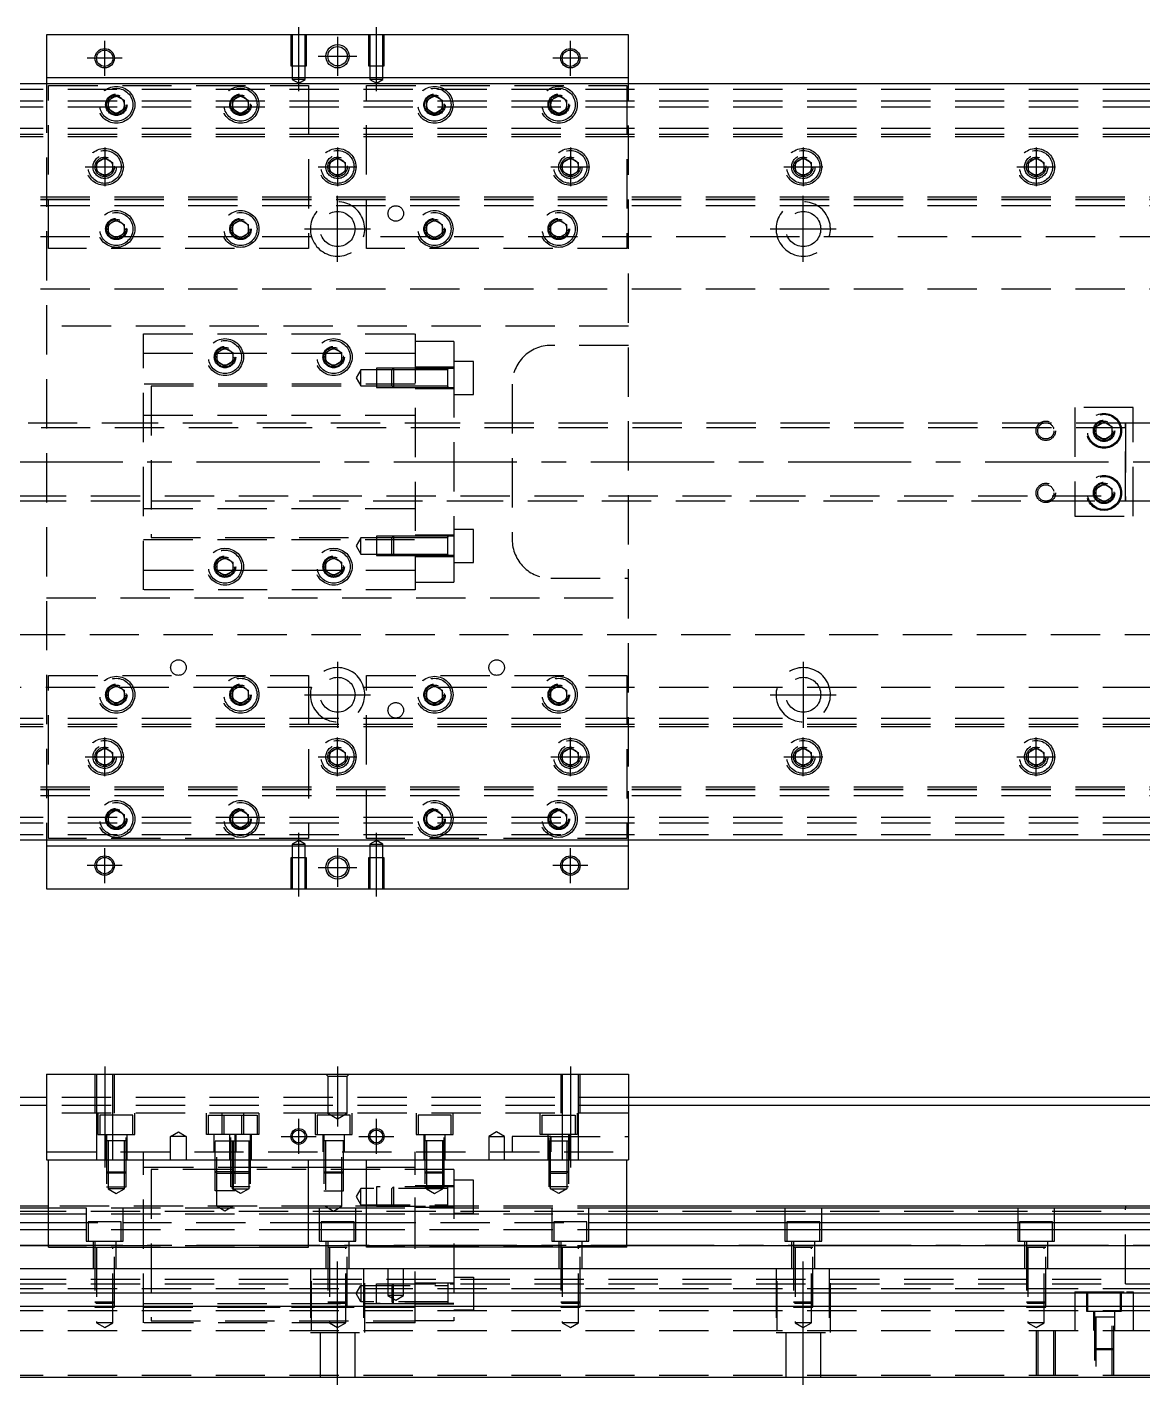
# Model space of a CAD drawing. Extents: x -13 to 750, y -269 to 112.
# Drawn here: x 197 to 484.5, y -237.8 to 112 of the extents above; entities that cross this region are included whole.
import ezdxf

# ---------------------------------------------------------------- set-up
doc = ezdxf.new("R2010")
doc.units = 0
doc.linetypes.add('CENTER', pattern=[50.8, 31.75, -6.35, 6.35, -6.35])
doc.linetypes.add('DASHED', pattern=[19.05, 12.7, -6.35])
doc.layers.get('0').update_dxf_attribs({"linetype": 'CONTINUOUS'})
doc.layers.add('CENTER', color=1, linetype='CENTER')

msp = doc.modelspace()

# ---------------------------------------------------------------- linework, layer by layer
at = {"color": 7, "linetype": 'CONTINUOUS'}
for p, q in [((352, 110), (202, 110)), ((202, 110), (202, 99)), ((352, 99), (352, 110)), ((202, 99), (352, 99)), ((202, 99), (202, 97.5)), ((352, 97.5), (352, 99)), ((3, 97.5), (551, 97.5)), ((551, -97.5), (3, -97.5)), ((202, -97.5), (202, -99)), ((352, -99), (352, -97.5)), ((352, -99), (202, -99)), ((202, -99), (202, -110)), ((352, -110), (352, -99)), ((202, -110), (352, -110)), ((202, -157.79), (202, -179.79)), ((202, -157.79), (352, -157.79)), ((352, -157.79), (352, -179.79)), ((202, -163.79), (3, -163.79)), ((551, -163.79), (352, -163.79)), ((202, -165.79), (11, -165.79)), ((543, -165.79), (352, -165.79)), ((202, -179.79), (352, -179.79)), ((202.5, -202.29), (202.5, -179.79)), ((269.5, -202.29), (269.5, -179.79)), ((284.5, -202.29), (284.5, -179.79)), ((351.5, -202.29), (351.5, -179.79)), ((202.5, -192.29), (17, -192.29)), ((202.5, -191.79), (45, -191.79)), ((284.5, -192.29), (269.5, -192.29)), ((480, -191.79), (351.5, -191.79)), ((537, -192.29), (351.5, -192.29)), ((480, -191.79), (479.995, -191.79)), ((480, -191.789994), (480, -192.29)), ((489, -191.79), (480, -191.79)), ((480.005, -191.79), (480, -191.79)), ((202.5, -193.829608), (17, -193.829608)), ((284.5, -193.829608), (269.5, -193.829608)), ((537, -193.829608), (351.5, -193.829608)), ((17, -195.950392), (202.5, -195.950392)), ((202.5, -197.860532), (17, -197.860532)), ((269.5, -195.950392), (284.5, -195.950392)), ((284.5, -197.860532), (269.5, -197.860532)), ((351.5, -195.950392), (537, -195.950392)), ((537, -197.860532), (351.5, -197.860532)), ((202.5, -201.971934), (17, -201.971934)), ((202.5, -202.29), (269.5, -202.29)), ((284.5, -201.971934), (269.5, -201.971934)), ((351.5, -202.29), (284.5, -202.29)), ((537, -201.971934), (351.5, -201.971934)), ((17, -207.79), (537, -207.79)), ((17, -214.09), (537, -214.09)), ((17, -217.49), (537, -217.49)), ((17, -235.79), (537, -235.79))]:
    msp.add_line(p, q, dxfattribs=at)
at = {"color": 3, "linetype": 'DASHED'}
for p, q in [((265.000006, 110), (265.000006, 102)), ((265.35, 110), (265.35, 102)), ((268.65, 102), (268.65, 110)), ((268.999994, 102), (268.999994, 110)), ((285.000006, 110), (285.000006, 102)), ((285.35, 110), (285.35, 102)), ((288.65, 102), (288.65, 110)), ((288.999994, 102), (288.999994, 110)), ((265.000006, 102), (268.999994, 102)), ((265.35, 102), (265.35, 98.5)), ((268.65, 98.5), (268.65, 102)), ((285.000006, 102), (288.999994, 102)), ((285.35, 102), (285.35, 98.5)), ((288.65, 98.5), (288.65, 102)), ((268.65, 98.5), (265.35, 98.5)), ((265.35, 98.5), (267, 97.547372)), ((267, 97.547372), (268.65, 98.5)), ((288.65, 98.5), (285.35, 98.5)), ((285.35, 98.5), (287, 97.547372)), ((287, 97.547372), (288.65, 98.5)), ((17, 96), (537, 96)), ((202, 97.5), (202, -97.5)), ((202.5, 97), (269.5, 97)), ((202.5, 55), (202.5, 97)), ((269.5, 97), (269.5, 55)), ((284.5, 55), (284.5, 97)), ((284.5, 97), (351.5, 97)), ((351.5, 97), (351.5, 55)), ((352, -97.5), (352, 97.5)), ((17, 93), (537, 93)), ((17, 91.5), (537, 91.5)), ((217.5, 92), (217.512884, 92.253488)), ((218, 93.1547), (220, 94.309402)), ((218, 90.8453), (218, 93.1547)), ((220, 94.309402), (222, 93.1547)), ((222, 93.1547), (222, 90.8453)), ((250, 93.1547), (252, 94.309402)), ((250, 90.8453), (250, 93.1547)), ((252, 94.309402), (254, 93.1547)), ((254, 93.1547), (254, 90.8453)), ((254.483582, 92.286038), (254.5, 92)), ((300, 93.1547), (302, 94.309402)), ((300, 90.8453), (300, 93.1547)), ((302, 94.309402), (304, 93.1547)), ((304, 93.1547), (304, 90.8453)), ((304.483582, 92.286038), (304.5, 92)), ((332, 93.1547), (334, 94.309402)), ((332, 90.8453), (332, 93.1547)), ((334, 94.309402), (336, 93.1547)), ((336, 93.1547), (336, 90.8453)), ((336.483582, 92.286038), (336.5, 92)), ((220, 89.690598), (218, 90.8453)), ((222, 90.8453), (220, 89.690598)), ((252, 89.690598), (250, 90.8453)), ((254, 90.8453), (252, 89.690598)), ((302, 89.690598), (300, 90.8453)), ((304, 90.8453), (302, 89.690598)), ((334, 89.690598), (332, 90.8453)), ((336, 90.8453), (334, 89.690598)), ((17, 86), (537, 86)), ((17, 84.460392), (537, 84.460392)), ((17, 84.403994), (537, 84.403994)), ((17, 83.8), (537, 83.8)), ((215, 77.1547), (217, 78.309402)), ((215, 74.8453), (215, 77.1547)), ((217, 78.309402), (219, 77.1547)), ((219, 77.1547), (219, 74.8453)), ((275, 77.1547), (277, 78.309402)), ((275, 74.8453), (275, 77.1547)), ((277, 78.309402), (279, 77.1547)), ((279, 77.1547), (279, 74.8453)), ((335, 77.1547), (337, 78.309402)), ((335, 74.8453), (335, 77.1547)), ((337, 78.309402), (339, 77.1547)), ((339, 77.1547), (339, 74.8453)), ((395, 77.1547), (397, 78.309402)), ((395, 74.8453), (395, 77.1547)), ((397, 78.309402), (399, 77.1547)), ((399, 77.1547), (399, 74.8453)), ((455, 77.1547), (457, 78.309402)), ((455, 74.8453), (455, 77.1547)), ((457, 78.309402), (459, 77.1547)), ((459, 77.1547), (459, 74.8453)), ((217, 73.690598), (215, 74.8453)), ((219, 74.8453), (217, 73.690598)), ((219.483582, 76.286038), (219.5, 76)), ((277, 73.690598), (275, 74.8453)), ((279, 74.8453), (277, 73.690598)), ((279.483582, 76.286038), (279.5, 76)), ((334.5, 76), (334.534018, 76.411016)), ((337, 73.690598), (335, 74.8453)), ((339, 74.8453), (337, 73.690598)), ((394.5, 76), (394.534018, 76.411016)), ((397, 73.690598), (395, 74.8453)), ((399, 74.8453), (397, 73.690598)), ((457, 73.690598), (455, 74.8453)), ((459, 74.8453), (457, 73.690598)), ((459.483582, 76.286038), (459.5, 76)), ((537, 68.2), (17, 68.2)), ((537, 67.596006), (17, 67.596006)), ((537, 67.539608), (17, 67.539608)), ((537, 66), (17, 66)), ((218, 61.1547), (220, 62.309402)), ((218, 58.8453), (218, 61.1547)), ((220, 62.309402), (222, 61.1547)), ((222, 61.1547), (222, 58.8453)), ((222.483582, 60.286038), (222.5, 60)), ((249.5, 60), (249.518502, 60.303588)), ((250, 61.1547), (252, 62.309402)), ((250, 58.8453), (250, 61.1547)), ((252, 62.309402), (254, 61.1547)), ((254, 61.1547), (254, 58.8453)), ((300, 61.1547), (302, 62.309402)), ((300, 58.8453), (300, 61.1547)), ((302, 62.309402), (304, 61.1547)), ((304, 61.1547), (304, 58.8453)), ((304.483582, 60.286038), (304.5, 60)), ((331.5, 60), (331.512884, 60.253488)), ((332, 61.1547), (334, 62.309402)), ((332, 58.8453), (332, 61.1547)), ((334, 62.309402), (336, 61.1547)), ((336, 61.1547), (336, 58.8453)), ((270.291796, 58), (163.708204, 58)), ((220, 57.690598), (218, 58.8453)), ((222, 58.8453), (220, 57.690598)), ((252, 57.690598), (250, 58.8453)), ((254, 58.8453), (252, 57.690598)), ((510.291796, 58), (283.708204, 58)), ((302, 57.690598), (300, 58.8453)), ((304, 58.8453), (302, 57.690598)), ((334, 57.690598), (332, 58.8453)), ((336, 58.8453), (334, 57.690598)), ((269.5, 55), (202.5, 55)), ((351.5, 55), (284.5, 55)), ((537, 44.5), (22.640312, 44.5)), ((352, 35), (202, 35)), ((227, 33), (297, 33)), ((227, -33), (227, 33)), ((297, 33), (297, -33)), ((227, 28), (297, 28)), ((246, 28.1547), (248, 29.309402)), ((246, 25.8453), (246, 28.1547)), ((248, 29.309402), (250, 28.1547)), ((250, 28.1547), (250, 25.8453)), ((274, 28.1547), (276, 29.309402)), ((274, 25.8453), (274, 28.1547)), ((276, 29.309402), (278, 28.1547)), ((278, 28.1547), (278, 25.8453)), ((307, 31), (297, 31)), ((307, 31), (307, 24.098756)), ((352, 30), (332, 30)), ((245.5, 27), (245.518502, 27.303588)), ((248, 24.690598), (246, 25.8453)), ((250, 25.8453), (248, 24.690598)), ((276, 24.690598), (274, 25.8453)), ((278, 25.8453), (276, 24.690598)), ((278.483582, 27.286038), (278.5, 27)), ((312, 25.900636), (307, 25.900636)), ((312, 17.400636), (312, 25.900636)), ((283, 23.750636), (281.787564, 21.650636)), ((281.787564, 21.650636), (283, 19.550636)), ((283, 19.550636), (283, 23.750636)), ((287, 23.750636), (283, 23.750636)), ((287, 24.15063), (287, 19.15064)), ((291.39998, 24.15063), (287, 24.15063)), ((290.99998, 23.750636), (287, 23.750636)), ((291.4, 24.150636), (291, 23.750636)), ((291, 19.550636), (291, 23.750636)), ((297, 23.750636), (291, 23.750636)), ((297, 23.750636), (291, 23.750636)), ((291.4, 24.150636), (291.4, 19.150636)), ((297, 24.150636), (291.4, 24.150636)), ((297, 24.15063), (291.4, 24.15063)), ((307, 24.400636), (297, 24.400636)), ((307, 24.098756), (297, 24.098756)), ((305.405, 24.150636), (297.00002, 24.150636)), ((305.4, 23.750636), (297.00002, 23.750636)), ((307, 24.150636), (305.395, 24.150636)), ((305.4, 19.15063), (305.4, 24.15064)), ((305.4, 19.15063), (305.4, 24.15064)), ((305.4, 23.893236), (305.4, 24.150636)), ((305.4, 24.150636), (305.4, 23.893186)), ((307, 24.098756), (307, -24.098756)), ((297, 20), (227, 20)), ((229, 19.5), (229, -19.5)), ((297, 19.5), (229, 19.5)), ((283, 19.550636), (287, 19.550636)), ((287, 19.550636), (290.99998, 19.550636)), ((287, 19.15064), (291.39998, 19.15064)), ((291, 19.550636), (297, 19.550636)), ((291, 19.550636), (291.4, 19.150636)), ((291, 19.550636), (297, 19.550636)), ((291.4, 19.15064), (297, 19.15064)), ((291.4, 19.150636), (297, 19.150636)), ((297, 18.900636), (307, 18.900636)), ((297.00002, 19.550636), (305.4, 19.550636)), ((297.00002, 19.150636), (305.405, 19.150636)), ((305.395, 19.150636), (307, 19.150636)), ((305.4, 19.408102), (305.4, 19.150636)), ((305.4, 19.150636), (305.4, 19.408084)), ((322, 20), (322, -20)), ((307, 17.400636), (312, 17.400636)), ((482, 14), (467, 14)), ((467, 14), (467, -14)), ((482, -14), (482, 14)), ((227, 12), (297, 12)), ((228.99998, 10), (42, 10)), ((480, 8.75), (42, 8.75)), ((307, 10), (229, 10)), ((307, 10), (229, 10)), ((307, 9.999994), (229, 9.999994)), ((480.005, 10), (307.00002, 10)), ((472, 8), (472.018502, 8.303588)), ((472.5, 9.1547), (474.5, 10.309402)), ((472.5, 6.8453), (472.5, 9.1547)), ((474.5, 10.309402), (476.5, 9.1547)), ((476.5, 9.1547), (476.5, 6.8453)), ((489, 10), (479.995, 10)), ((480, 10.000006), (480, -10.000006)), ((480, 10.000006), (480, -10.000006)), ((480, -10), (480, 10)), ((480, 10), (480, 8.95261)), ((474.5, 5.690598), (472.5, 6.8453)), ((476.5, 6.8453), (474.5, 5.690598)), ((472.5, -6.8453), (474.5, -5.690598)), ((472.5, -9.1547), (472.5, -6.8453)), ((474.5, -5.690598), (476.5, -6.8453)), ((476.5, -6.8453), (476.5, -9.1547)), ((42, -8.75), (480, -8.75)), ((42, -10), (228.99998, -10)), ((229, -9.999994), (307, -9.999994)), ((229, -10), (307, -10)), ((229, -10), (307, -10)), ((307.00002, -10), (480.005, -10)), ((474.5, -10.309402), (472.5, -9.1547)), ((476.5, -9.1547), (474.5, -10.309402)), ((476.983582, -7.713962), (477, -8)), ((479.995, -10), (489, -10)), ((480, -8.95261), (480, -9.999498)), ((480, -9.999498), (480, -10)), ((227, -12), (297, -12)), ((312, -17.400636), (307, -17.400636)), ((312, -25.900636), (312, -17.400636)), ((467, -14), (482, -14)), ((227, -20), (297, -20)), ((229, -19.5), (297, -19.5)), ((283, -19.550636), (281.787564, -21.650636)), ((283, -23.750636), (283, -19.550636)), ((287, -19.550636), (283, -19.550636)), ((287, -19.15064), (287, -24.15063)), ((291.39998, -19.15064), (287, -19.15064)), ((290.99998, -19.550636), (287, -19.550636)), ((291.4, -19.150636), (291, -19.550636)), ((291, -23.750636), (291, -19.550636)), ((297, -19.550636), (291, -19.550636)), ((297, -19.550636), (291, -19.550636)), ((291.4, -19.150636), (291.4, -24.150636)), ((297, -19.150636), (291.4, -19.150636)), ((297, -19.15064), (291.4, -19.15064)), ((307, -18.900636), (297, -18.900636)), ((305.405, -19.150636), (297.00002, -19.150636)), ((305.4, -19.550636), (297.00002, -19.550636)), ((307, -19.150636), (305.395, -19.150636)), ((305.4, -24.15064), (305.4, -19.15063)), ((305.4, -24.15064), (305.4, -19.15063)), ((305.4, -19.550636), (305.4, -19.15063)), ((305.4, -19.408034), (305.4, -19.150636)), ((305.4, -19.150636), (305.4, -19.408084)), ((281.787564, -21.650636), (283, -23.750636)), ((283, -23.750636), (287, -23.750636)), ((287, -23.750636), (290.99998, -23.750636)), ((287, -24.15063), (291.39998, -24.15063)), ((291, -23.750636), (297, -23.750636)), ((291, -23.750636), (291.4, -24.150636)), ((291, -23.750636), (297, -23.750636)), ((291.4, -24.15063), (297, -24.15063)), ((291.4, -24.150636), (297, -24.150636)), ((307, -24.098756), (297, -24.098756)), ((297, -24.400636), (307, -24.400636)), ((297.00002, -23.750636), (305.4, -23.750636)), ((297.00002, -24.150636), (305.405, -24.150636)), ((305.395, -24.150636), (307, -24.150636)), ((305.4, -24.15064), (305.4, -23.750636)), ((305.4, -23.893168), (305.4, -24.150636)), ((305.4, -24.150636), (305.4, -23.893186)), ((307, -24.098756), (307, -31)), ((245.5, -27), (245.518502, -26.696412)), ((246, -25.8453), (248, -24.690598)), ((246, -28.1547), (246, -25.8453)), ((248, -24.690598), (250, -25.8453)), ((250, -25.8453), (250, -28.1547)), ((274, -25.8453), (276, -24.690598)), ((274, -28.1547), (274, -25.8453)), ((276, -24.690598), (278, -25.8453)), ((278, -25.8453), (278, -28.1547)), ((278.483582, -26.713962), (278.5, -27)), ((307, -25.900636), (312, -25.900636)), ((297, -28), (227, -28)), ((248, -29.309402), (246, -28.1547)), ((250, -28.1547), (248, -29.309402)), ((276, -29.309402), (274, -28.1547)), ((278, -28.1547), (276, -29.309402)), ((297, -31), (307, -31)), ((332, -30), (352, -30)), ((297, -33), (227, -33)), ((202, -35), (352, -35)), ((22.640312, -44.5), (537, -44.5)), ((202.5, -97), (202.5, -55)), ((202.5, -55), (269.5, -55)), ((269.5, -55), (269.5, -97)), ((284.5, -55), (351.5, -55)), ((284.5, -97), (284.5, -55)), ((351.5, -55), (351.5, -97)), ((163.708204, -58), (270.291796, -58)), ((218, -58.8453), (220, -57.690598)), ((218, -61.1547), (218, -58.8453)), ((220, -57.690598), (222, -58.8453)), ((222, -58.8453), (222, -61.1547)), ((250, -58.8453), (252, -57.690598)), ((250, -61.1547), (250, -58.8453)), ((252, -57.690598), (254, -58.8453)), ((254, -58.8453), (254, -61.1547)), ((283.708204, -58), (510.291796, -58)), ((300, -58.8453), (302, -57.690598)), ((300, -61.1547), (300, -58.8453)), ((302, -57.690598), (304, -58.8453)), ((304, -58.8453), (304, -61.1547)), ((332, -58.8453), (334, -57.690598)), ((332, -61.1547), (332, -58.8453)), ((334, -57.690598), (336, -58.8453)), ((336, -58.8453), (336, -61.1547)), ((220, -62.309402), (218, -61.1547)), ((222, -61.1547), (220, -62.309402)), ((222.483582, -59.713962), (222.5, -60)), ((249.5, -60), (249.512884, -59.746512)), ((252, -62.309402), (250, -61.1547)), ((254, -61.1547), (252, -62.309402)), ((302, -62.309402), (300, -61.1547)), ((304, -61.1547), (302, -62.309402)), ((304.483582, -59.713962), (304.5, -60)), ((331.5, -60), (331.512884, -59.746512)), ((334, -62.309402), (332, -61.1547)), ((336, -61.1547), (334, -62.309402)), ((17, -66), (537, -66)), ((17, -67.539608), (537, -67.539608)), ((17, -67.596006), (537, -67.596006)), ((17, -68.2), (537, -68.2)), ((214.5, -76), (214.534018, -75.588984)), ((215, -74.8453), (217, -73.690598)), ((215, -77.1547), (215, -74.8453)), ((217, -73.690598), (219, -74.8453)), ((219, -74.8453), (219, -77.1547)), ((275, -74.8453), (277, -73.690598)), ((275, -77.1547), (275, -74.8453)), ((277, -73.690598), (279, -74.8453)), ((279, -74.8453), (279, -77.1547)), ((279.483582, -75.713962), (279.5, -76)), ((335, -74.8453), (337, -73.690598)), ((335, -77.1547), (335, -74.8453)), ((337, -73.690598), (339, -74.8453)), ((339, -74.8453), (339, -77.1547)), ((339.483582, -75.713962), (339.5, -76)), ((395, -74.8453), (397, -73.690598)), ((395, -77.1547), (395, -74.8453)), ((397, -73.690598), (399, -74.8453)), ((399, -74.8453), (399, -77.1547)), ((399.483582, -75.713962), (399.5, -76)), ((454.5, -76), (454.534018, -75.588984)), ((455, -74.8453), (457, -73.690598)), ((455, -77.1547), (455, -74.8453)), ((457, -73.690598), (459, -74.8453)), ((459, -74.8453), (459, -77.1547)), ((217, -78.309402), (215, -77.1547)), ((219, -77.1547), (217, -78.309402)), ((277, -78.309402), (275, -77.1547)), ((279, -77.1547), (277, -78.309402)), ((337, -78.309402), (335, -77.1547)), ((339, -77.1547), (337, -78.309402)), ((397, -78.309402), (395, -77.1547)), ((399, -77.1547), (397, -78.309402)), ((457, -78.309402), (455, -77.1547)), ((459, -77.1547), (457, -78.309402)), ((537, -83.8), (17, -83.8)), ((537, -84.403994), (17, -84.403994)), ((537, -84.460392), (17, -84.460392)), ((537, -86), (17, -86)), ((218, -90.8453), (220, -89.690598)), ((218, -93.1547), (218, -90.8453)), ((220, -89.690598), (222, -90.8453)), ((222, -90.8453), (222, -93.1547)), ((250, -90.8453), (252, -89.690598)), ((250, -93.1547), (250, -90.8453)), ((252, -89.690598), (254, -90.8453)), ((254, -90.8453), (254, -93.1547)), ((300, -90.8453), (302, -89.690598)), ((300, -93.1547), (300, -90.8453)), ((302, -89.690598), (304, -90.8453)), ((304, -90.8453), (304, -93.1547)), ((332, -90.8453), (334, -89.690598)), ((332, -93.1547), (332, -90.8453)), ((334, -89.690598), (336, -90.8453)), ((336, -90.8453), (336, -93.1547)), ((17, -91.5), (537, -91.5)), ((17, -93), (537, -93)), ((220, -94.309402), (218, -93.1547)), ((222, -93.1547), (220, -94.309402)), ((222.483582, -91.713962), (222.5, -92)), ((249.5, -92), (249.518502, -91.696412)), ((252, -94.309402), (250, -93.1547)), ((254, -93.1547), (252, -94.309402)), ((299.5, -92), (299.518502, -91.696412)), ((302, -94.309402), (300, -93.1547)), ((304, -93.1547), (302, -94.309402)), ((331.5, -92), (331.512884, -91.746512)), ((334, -94.309402), (332, -93.1547)), ((336, -93.1547), (334, -94.309402)), ((17, -96), (537, -96)), ((269.5, -97), (202.5, -97)), ((267, -97.547372), (265.35, -98.5)), ((268.65, -98.5), (267, -97.547372)), ((351.5, -97), (284.5, -97)), ((287, -97.547372), (285.35, -98.5)), ((288.65, -98.5), (287, -97.547372)), ((265.35, -98.5), (268.65, -98.5)), ((265.35, -98.5), (265.35, -102)), ((268.65, -102), (268.65, -98.5)), ((285.35, -98.5), (288.65, -98.5)), ((285.35, -98.5), (285.35, -102)), ((288.65, -102), (288.65, -98.5)), ((268.999994, -102), (265.000006, -102)), ((265.000006, -102), (265.000006, -110)), ((265.35, -102), (265.35, -110)), ((268.65, -110), (268.65, -102)), ((268.999994, -110), (268.999994, -102)), ((288.999994, -102), (285.000006, -102)), ((285.000006, -102), (285.000006, -110)), ((285.35, -102), (285.35, -110)), ((288.65, -110), (288.65, -102)), ((288.999994, -110), (288.999994, -102)), ((214.500006, -157.79), (214.500006, -167.79)), ((214.9, -157.79), (214.9, -167.79)), ((219.1, -167.79), (219.1, -157.79)), ((219.499994, -167.79), (219.499994, -157.79)), ((274, -157.79), (274.5, -158.29)), ((274.5, -158.29), (274.5, -167.79)), ((274.5, -158.29), (279.5, -158.29)), ((279.5, -158.29), (280, -157.79)), ((279.5, -167.79), (279.5, -158.29)), ((334.500006, -157.79), (334.500006, -167.79)), ((334.9, -157.79), (334.9, -167.79)), ((339.1, -167.79), (339.1, -157.79)), ((339.499994, -167.79), (339.499994, -157.79)), ((352, -163.79), (202, -163.79)), ((352, -165.79), (202, -165.79)), ((352, -167.79), (202, -167.79)), ((214.9, -167.79), (214.9, -179.79)), ((215.25, -167.79), (215.25, -173.29)), ((219.1, -179.79), (219.1, -167.79)), ((224.75, -173.29), (224.75, -167.79)), ((243.25, -173.29), (243.25, -167.79)), ((247.25, -173.29), (247.25, -167.79)), ((252.75, -167.79), (252.75, -173.29)), ((256.75, -167.79), (256.75, -173.29)), ((271.25, -167.79), (271.25, -173.29)), ((279.5, -167.79), (274.5, -167.79)), ((274.5, -167.79), (277, -169.233376)), ((277, -169.233376), (279.5, -167.79)), ((280.75, -173.29), (280.75, -167.79)), ((297.25, -167.79), (297.25, -173.29)), ((306.75, -173.29), (306.75, -167.79)), ((329.25, -173.29), (329.25, -167.79)), ((334.9, -167.79), (334.9, -179.79)), ((338.75, -167.79), (338.75, -173.29)), ((339.1, -179.79), (339.1, -167.79)), ((224.25, -168.29), (215.75, -168.29)), ((215.75, -168.29), (215.75, -173.29)), ((224.25, -173.29), (224.25, -168.29)), ((243.75, -168.29), (252.25, -168.29)), ((243.75, -173.29), (243.75, -168.29)), ((247.75, -168.29), (256.25, -168.29)), ((247.75, -173.29), (247.75, -168.29)), ((252.25, -168.29), (252.25, -173.29)), ((256.25, -168.29), (256.25, -173.29)), ((280.25, -168.29), (271.75, -168.29)), ((271.75, -168.29), (271.75, -173.29)), ((280.25, -173.29), (280.25, -168.29)), ((306.25, -168.29), (297.75, -168.29)), ((297.75, -168.29), (297.75, -173.29)), ((306.25, -173.29), (306.25, -168.29)), ((329.75, -168.29), (338.25, -168.29)), ((329.75, -173.29), (329.75, -168.29)), ((338.25, -168.29), (338.25, -173.29)), ((215.25, -173.29), (224.75, -173.29)), ((217.25, -173.29), (217.25, -179.79)), ((222.500006, -174.89), (217.499994, -174.89)), ((217.500006, -173.29), (217.500006, -186.79)), ((217.9, -174.89), (217.9, -187.29)), ((222.1, -187.29), (222.1, -174.89)), ((222.499994, -186.79), (222.499994, -173.29)), ((222.75, -179.79), (222.75, -173.29)), ((234, -173.79), (236, -172.6353)), ((236, -173.79), (234, -173.79)), ((234, -179.79), (234, -173.79)), ((236, -172.6353), (238, -173.79)), ((238, -173.79), (236, -173.79)), ((238, -173.79), (238, -179.79)), ((252.75, -173.29), (243.25, -173.29)), ((245.25, -177.79), (245.25, -173.29)), ((245.499994, -174.89), (250.500006, -174.89)), ((245.500006, -187.79), (245.500006, -173.29)), ((245.9, -191.79), (245.9, -174.89)), ((256.75, -173.29), (247.25, -173.29)), ((249.25, -179.79), (249.25, -173.29)), ((249.499994, -174.89), (254.500006, -174.89)), ((249.500006, -186.79), (249.500006, -173.29)), ((249.9, -187.29), (249.9, -174.89)), ((250.1, -174.89), (250.1, -191.79)), ((250.499994, -173.29), (250.499994, -187.79)), ((250.75, -173.29), (250.75, -177.79)), ((254.1, -174.89), (254.1, -187.29)), ((254.499994, -173.29), (254.499994, -186.79)), ((254.75, -173.29), (254.75, -179.79)), ((271.25, -173.29), (280.75, -173.29)), ((273.25, -173.29), (273.25, -177.79)), ((278.500006, -174.89), (273.499994, -174.89)), ((273.500006, -173.29), (273.500006, -187.79)), ((273.9, -174.89), (273.9, -191.79)), ((278.1, -191.79), (278.1, -174.89)), ((278.499994, -187.79), (278.499994, -173.29)), ((278.75, -177.79), (278.75, -173.29)), ((297.25, -173.29), (306.75, -173.29)), ((299.25, -173.29), (299.25, -179.79)), ((304.500006, -174.89), (299.499994, -174.89)), ((299.500006, -173.29), (299.500006, -186.79)), ((299.9, -174.89), (299.9, -187.29)), ((304.1, -187.29), (304.1, -174.89)), ((304.499994, -186.79), (304.499994, -173.29)), ((304.75, -179.79), (304.75, -173.29)), ((318, -172.6353), (316, -173.79)), ((316, -173.79), (318, -173.79)), ((316, -173.79), (316, -179.79)), ((320, -173.79), (318, -172.6353)), ((318, -173.79), (320, -173.79)), ((320, -179.79), (320, -173.79)), ((322, -173.79), (322, -177.79)), ((332, -173.79), (322, -173.79)), ((338.75, -173.29), (329.25, -173.29)), ((331.25, -179.79), (331.25, -173.29)), ((331.499994, -174.89), (336.500006, -174.89)), ((331.500006, -186.79), (331.500006, -173.29)), ((331.9, -187.29), (331.9, -174.89)), ((332, -173.79), (352, -173.79)), ((332, -177.79), (332, -173.79)), ((332, -173.79), (332, -177.79)), ((336.1, -174.89), (336.1, -187.29)), ((336.499994, -173.29), (336.499994, -186.79)), ((336.75, -173.29), (336.75, -179.79)), ((202, -177.79), (352, -177.79)), ((227, -179.79), (227, -177.79)), ((297, -179.79), (297, -177.79)), ((227, -221.79), (227, -179.79)), ((297, -181.79), (227, -181.79)), ((297, -221.79), (297, -179.79)), ((217.5, -182.89), (222.5, -182.89)), ((217.5, -182.89), (217.9, -183.29)), ((222.1, -183.29), (217.9, -183.29)), ((222.1, -183.29), (222.5, -182.89)), ((307, -182.29), (229, -182.29)), ((229, -182.29), (229, -221.29)), ((250.5, -182.89), (245.5, -182.89)), ((245.9, -183.29), (245.5, -182.89)), ((245.9, -183.29), (250.1, -183.29)), ((254.5, -182.89), (249.5, -182.89)), ((249.9, -183.29), (249.5, -182.89)), ((249.9, -183.29), (254.1, -183.29)), ((250.5, -182.89), (250.1, -183.29)), ((254.5, -182.89), (254.1, -183.29)), ((273.5, -182.89), (278.5, -182.89)), ((273.5, -182.89), (273.9, -183.29)), ((278.1, -183.29), (273.9, -183.29)), ((278.1, -183.29), (278.5, -182.89)), ((297, -221.29), (297, -182.29)), ((299.5, -182.89), (304.5, -182.89)), ((299.5, -182.89), (299.9, -183.29)), ((304.1, -183.29), (299.9, -183.29)), ((304.1, -183.29), (304.5, -182.89)), ((307, -182.29), (307, -221.29)), ((312, -185.04), (307, -185.04)), ((312, -193.54), (312, -185.04)), ((336.5, -182.89), (331.5, -182.89)), ((331.9, -183.29), (331.5, -182.89)), ((331.9, -183.29), (336.1, -183.29)), ((336.5, -182.89), (336.1, -183.29)), ((217.500006, -186.79), (222.499994, -186.79)), ((222.1, -187.29), (217.9, -187.29)), ((217.9, -187.29), (220, -188.502436)), ((220, -188.502436), (222.1, -187.29)), ((250.499994, -187.79), (245.500006, -187.79)), ((254.499994, -186.79), (249.500006, -186.79)), ((249.9, -187.29), (254.1, -187.29)), ((252, -188.502436), (249.9, -187.29)), ((254.1, -187.29), (252, -188.502436)), ((273.500006, -187.79), (278.499994, -187.79)), ((283, -187.19), (281.787564, -189.29)), ((283, -191.39), (283, -187.19)), ((305.4, -187.19), (283, -187.19)), ((287, -186.790006), (287, -191.789994)), ((307, -186.790006), (287, -186.790006)), ((291.4, -186.79), (291, -187.19)), ((291, -191.39), (291, -187.19)), ((291.4, -186.79), (291.4, -191.79)), ((307, -186.54), (297, -186.54)), ((299.500006, -186.79), (304.499994, -186.79)), ((304.1, -187.29), (299.9, -187.29)), ((299.9, -187.29), (302, -188.502436)), ((302, -188.502436), (304.1, -187.29)), ((305.4, -191.790006), (305.4, -186.789994)), ((336.499994, -186.79), (331.500006, -186.79)), ((331.9, -187.29), (336.1, -187.29)), ((334, -188.502436), (331.9, -187.29)), ((336.1, -187.29), (334, -188.502436)), ((351.5, -191.79), (202.5, -191.79)), ((269.5, -192.29), (202.5, -192.29)), ((212.25, -192.29), (212.25, -200.79)), ((221.75, -200.79), (221.75, -192.29)), ((245.9, -191.79), (250.1, -191.79)), ((248, -193.002436), (245.9, -191.79)), ((250.1, -191.79), (248, -193.002436)), ((272.25, -192.29), (272.25, -200.79)), ((278.1, -191.79), (273.9, -191.79)), ((273.9, -191.79), (276, -193.002436)), ((276, -193.002436), (278.1, -191.79)), ((281.75, -200.79), (281.75, -192.29)), ((281.787564, -189.29), (283, -191.39)), ((283, -191.39), (305.4, -191.39)), ((351.5, -192.29), (284.5, -192.29)), ((287, -191.789994), (307, -191.789994)), ((291, -191.39), (291.4, -191.79)), ((297, -192.04), (307, -192.04)), ((332.25, -192.29), (332.25, -200.79)), ((341.75, -200.79), (341.75, -192.29)), ((392.25, -192.29), (392.25, -200.79)), ((401.75, -200.79), (401.75, -192.29)), ((452.25, -192.29), (452.25, -200.79)), ((461.75, -200.79), (461.75, -192.29)), ((480, -191.790502), (480, -191.79)), ((480, -211.79), (480, -192.287168)), ((42, -193.04), (480, -193.04)), ((269.5, -193.829608), (202.5, -193.829608)), ((221.25, -195.79), (212.75, -195.79)), ((212.75, -195.79), (212.75, -200.79)), ((221.25, -200.79), (221.25, -195.79)), ((281.25, -195.79), (272.75, -195.79)), ((272.75, -195.79), (272.75, -200.79)), ((281.25, -200.79), (281.25, -195.79)), ((351.5, -193.829608), (284.5, -193.829608)), ((307, -193.54), (312, -193.54)), ((341.25, -195.79), (332.75, -195.79)), ((332.75, -195.79), (332.75, -200.79)), ((341.25, -200.79), (341.25, -195.79)), ((401.25, -195.79), (392.75, -195.79)), ((392.75, -195.79), (392.75, -200.79)), ((401.25, -200.79), (401.25, -195.79)), ((461.25, -195.79), (452.75, -195.79)), ((452.75, -195.79), (452.75, -200.79)), ((461.25, -200.79), (461.25, -195.79)), ((202.5, -195.950392), (269.5, -195.950392)), ((269.5, -197.860532), (202.5, -197.860532)), ((284.5, -195.950392), (351.5, -195.950392)), ((351.5, -197.860532), (284.5, -197.860532)), ((269.5, -201.971934), (202.5, -201.971934)), ((212.25, -200.79), (221.75, -200.79)), ((214, -200.79), (214, -207.79)), ((219.500006, -202.39), (214.499994, -202.39)), ((214.500006, -200.79), (214.500006, -217.49)), ((214.9, -202.39), (214.9, -221.79)), ((219.1, -221.79), (219.1, -202.39)), ((219.499994, -217.49), (219.499994, -200.79)), ((220, -207.79), (220, -200.79)), ((272.25, -200.79), (281.75, -200.79)), ((274, -200.79), (274, -207.79)), ((279.500006, -202.39), (274.499994, -202.39)), ((274.500006, -200.79), (274.500006, -217.49)), ((274.9, -202.39), (274.9, -221.79)), ((279.1, -221.79), (279.1, -202.39)), ((279.499994, -217.49), (279.499994, -200.79)), ((280, -207.79), (280, -200.79)), ((351.5, -201.971934), (284.5, -201.971934)), ((332.25, -200.79), (341.75, -200.79)), ((334, -200.79), (334, -207.79)), ((339.500006, -202.39), (334.499994, -202.39)), ((334.500006, -200.79), (334.500006, -217.49)), ((334.9, -202.39), (334.9, -221.79)), ((339.1, -221.79), (339.1, -202.39)), ((339.499994, -217.49), (339.499994, -200.79)), ((340, -207.79), (340, -200.79)), ((392.25, -200.79), (401.75, -200.79)), ((394, -200.79), (394, -207.79)), ((399.500006, -202.39), (394.499994, -202.39)), ((394.500006, -200.79), (394.500006, -217.49)), ((394.9, -202.39), (394.9, -221.79)), ((399.1, -221.79), (399.1, -202.39)), ((399.499994, -217.49), (399.499994, -200.79)), ((400, -207.79), (400, -200.79)), ((452.25, -200.79), (461.75, -200.79)), ((454, -200.79), (454, -207.79)), ((459.500006, -202.39), (454.499994, -202.39)), ((454.500006, -200.79), (454.500006, -217.49)), ((454.9, -202.39), (454.9, -221.79)), ((459.1, -221.79), (459.1, -202.39)), ((459.499994, -217.49), (459.499994, -200.79)), ((460, -207.79), (460, -200.79)), ((270, -207.79), (270, -224.29)), ((270.291796, -223.79), (270.291796, -207.79)), ((283.708204, -207.79), (283.708204, -223.79)), ((284, -224.29), (284, -207.79)), ((290, -207.79), (290, -214.79)), ((294, -214.79), (294, -207.79)), ((390, -207.79), (390, -224.29)), ((390.291796, -223.79), (390.291796, -207.79)), ((403.708204, -207.79), (403.708204, -223.79)), ((404, -224.29), (404, -207.79)), ((17, -212.94), (537, -212.94)), ((42, -210.54), (480, -210.54)), ((42, -211.79), (480, -211.79)), ((281.787564, -214.29), (283, -212.19)), ((283, -212.19), (283, -216.39)), ((283, -212.19), (305.4, -212.19)), ((287, -216.789994), (287, -211.790006)), ((287, -211.790006), (307, -211.790006)), ((291, -212.19), (291.4, -211.79)), ((291, -212.19), (291, -216.39)), ((291.4, -216.79), (291.4, -211.79)), ((297, -211.54), (307, -211.54)), ((305.4, -211.789994), (305.4, -216.790006)), ((307, -210.04), (312, -210.04)), ((312, -210.04), (312, -218.54)), ((479.995, -211.79), (480, -211.79)), ((480, -211.79), (480.291796, -211.79)), ((480, -211.79), (480.005, -211.79)), ((480.291796, -211.79), (489, -211.79)), ((214.5, -216.39), (219.5, -216.39)), ((214.5, -216.39), (214.9, -216.79)), ((219.1, -216.79), (214.9, -216.79)), ((219.1, -216.79), (219.5, -216.39)), ((227, -216.79), (297, -216.79)), ((274.5, -216.39), (279.5, -216.39)), ((274.5, -216.39), (274.9, -216.79)), ((279.1, -216.79), (274.9, -216.79)), ((279.1, -216.79), (279.5, -216.39)), ((283, -216.39), (281.787564, -214.29)), ((305.4, -216.39), (283, -216.39)), ((307, -216.789994), (287, -216.789994)), ((294, -214.79), (290, -214.79)), ((290, -214.79), (292, -215.9447)), ((291.4, -216.79), (291, -216.39)), ((292, -215.9447), (294, -214.79)), ((334.5, -216.39), (339.5, -216.39)), ((334.5, -216.39), (334.9, -216.79)), ((339.1, -216.79), (334.9, -216.79)), ((339.1, -216.79), (339.5, -216.39)), ((394.5, -216.39), (399.5, -216.39)), ((394.5, -216.39), (394.9, -216.79)), ((399.1, -216.79), (394.9, -216.79)), ((399.1, -216.79), (399.5, -216.39)), ((454.5, -216.39), (459.5, -216.39)), ((454.5, -216.39), (454.9, -216.79)), ((459.1, -216.79), (454.9, -216.79)), ((459.1, -216.79), (459.5, -216.39)), ((467, -213.79), (467, -214.09)), ((467, -213.79), (480.291796, -213.79)), ((467, -214.09), (467, -217.49)), ((470, -213.79), (470, -218.79)), ((470.25, -213.79), (470.25, -214.09)), ((470.25, -214.09), (470.25, -217.49)), ((478.75, -214.09), (478.75, -213.79)), ((478.75, -217.49), (478.75, -214.09)), ((479, -218.79), (479, -213.79)), ((480.291796, -213.79), (482, -213.79)), ((482, -213.79), (482, -214.09)), ((482, -214.09), (482, -217.49)), ((17, -218.64), (537, -218.64)), ((214.500006, -217.49), (214.500006, -217.79)), ((214.500006, -217.79), (219.499994, -217.79)), ((219.499994, -217.79), (219.499994, -217.49)), ((227, -217.79), (297, -217.79)), ((249.499994, -217.79), (297, -217.79)), ((274.500006, -217.49), (274.500006, -217.79)), ((274.500006, -217.79), (279.499994, -217.79)), ((279.499994, -217.79), (279.499994, -217.49)), ((307, -217.04), (297, -217.04)), ((312, -218.54), (307, -218.54)), ((334.500006, -217.49), (334.500006, -217.79)), ((334.500006, -217.79), (339.499994, -217.79)), ((339.499994, -217.79), (339.499994, -217.49)), ((394.500006, -217.49), (394.500006, -217.79)), ((394.500006, -217.79), (399.499994, -217.79)), ((399.499994, -217.79), (399.499994, -217.49)), ((454.500006, -217.49), (454.500006, -217.79)), ((454.500006, -217.79), (459.499994, -217.79)), ((459.499994, -217.79), (459.499994, -217.49)), ((467, -217.49), (467, -223.79)), ((470, -218.79), (479, -218.79)), ((470.25, -217.49), (470.25, -218.79)), ((471.75, -218.79), (471.75, -223.79)), ((472.000006, -218.79), (472.000006, -235.29)), ((476.999994, -235.29), (476.999994, -218.79)), ((477.25, -223.79), (477.25, -218.79)), ((478.75, -218.79), (478.75, -217.49)), ((482, -217.49), (482, -223.79)), ((17, -223.79), (537, -223.79)), ((219.1, -221.79), (214.9, -221.79)), ((214.9, -221.79), (217, -223.002436)), ((217, -223.002436), (219.1, -221.79)), ((297, -221.79), (227, -221.79)), ((229, -221.29), (297, -221.29)), ((279.1, -221.79), (274.9, -221.79)), ((274.9, -221.79), (277, -223.002436)), ((277, -223.002436), (279.1, -221.79)), ((307, -221.29), (297, -221.29)), ((339.1, -221.79), (334.9, -221.79)), ((334.9, -221.79), (337, -223.002436)), ((337, -223.002436), (339.1, -221.79)), ((399.1, -221.79), (394.9, -221.79)), ((394.9, -221.79), (397, -223.002436)), ((397, -223.002436), (399.1, -221.79)), ((459.1, -221.79), (454.9, -221.79)), ((454.9, -221.79), (457, -223.002436)), ((457, -223.002436), (459.1, -221.79)), ((457.000006, -223.79), (457.000006, -235.29)), ((457.4, -223.79), (457.4, -235.29)), ((461.6, -235.29), (461.6, -223.79)), ((461.999994, -235.29), (461.999994, -223.79)), ((477.000006, -220.39), (471.999994, -220.39)), ((477.000006, -220.39), (471.999994, -220.39)), ((472.4, -220.39), (472.4, -235.29)), ((476.6, -235.29), (476.6, -220.39)), ((270, -224.29), (284, -224.29)), ((272.5, -224.29), (272.5, -235.79)), ((281.5, -235.79), (281.5, -224.29)), ((390, -224.29), (404, -224.29)), ((392.5, -224.29), (392.5, -235.79)), ((401.5, -235.79), (401.5, -224.29)), ((472, -228.39), (477, -228.39)), ((472, -228.39), (472.4, -228.79)), ((476.6, -228.79), (472.4, -228.79)), ((476.6, -228.79), (477, -228.39)), ((17, -235.29), (537, -235.29))]:
    msp.add_line(p, q, dxfattribs=at)
at = {"color": 3, "linetype": 'CONTINUOUS'}
for centre, radius in [((217, 104), 2.5), ((337, 104), 2.5), ((217, -104), 2.5), ((337, -104), 2.5), ((267, -173.79), 2), ((287, -173.79), 2)]:
    msp.add_circle(centre, radius, dxfattribs=at)
at = {"color": 7, "linetype": 'CONTINUOUS'}
for centre, radius in [((217, 104), 2.1), ((277, 104.5), 3), ((277, 104.5), 2.5), ((337, 104), 2.1), ((217, -104), 2.1), ((277, -104.5), 3), ((277, -104.5), 2.5), ((337, -104), 2.1), ((267, -173.79), 1.65), ((287, -173.79), 1.65)]:
    msp.add_circle(centre, radius, dxfattribs=at)
at = {"color": 3, "linetype": 'DASHED'}
for centre, radius in [((220, 92), 4.75), ((220, 92), 4.25), ((220, 92), 2.75), ((220, 92), 2.5), ((252, 92), 4.75), ((252, 92), 4.25), ((252, 92), 2.75), ((252, 92), 2.5), ((302, 92), 4.75), ((302, 92), 4.25), ((302, 92), 2.75), ((302, 92), 2.5), ((334, 92), 4.75), ((334, 92), 4.25), ((334, 92), 2.75), ((334, 92), 2.5), ((217, 76), 4.75), ((277, 76), 4.75), ((337, 76), 4.75), ((397, 76), 4.75), ((457, 76), 4.75), ((217, 76), 4.25), ((217, 76), 3), ((217, 76), 2.5), ((217, 76), 2.1), ((277, 76), 4.25), ((277, 76), 3), ((277, 76), 2.5), ((277, 76), 2.1), ((337, 76), 4.25), ((337, 76), 3), ((337, 76), 2.5), ((337, 76), 2.1), ((397, 76), 4.25), ((397, 76), 3), ((397, 76), 2.5), ((397, 76), 2.1), ((457, 76), 4.25), ((457, 76), 3), ((457, 76), 2.5), ((457, 76), 2.1), ((220, 60), 4.75), ((220, 60), 4.25), ((252, 60), 4.75), ((252, 60), 4.25), ((277, 60), 4.5), ((292, 64), 2), ((302, 60), 4.75), ((302, 60), 4.25), ((334, 60), 4.75), ((334, 60), 4.25), ((397, 60), 4.5), ((220, 60), 2.75), ((220, 60), 2.5), ((220, 60), 2.1), ((252, 60), 2.75), ((252, 60), 2.5), ((252, 60), 2.1), ((302, 60), 2.75), ((302, 60), 2.5), ((302, 60), 2.1), ((334, 60), 2.75), ((334, 60), 2.5), ((334, 60), 2.1), ((248, 27), 4.75), ((276, 27), 4.75), ((248, 27), 4.25), ((248, 27), 2.75), ((248, 27), 2.5), ((248, 27), 2.1), ((276, 27), 4.25), ((276, 27), 2.75), ((276, 27), 2.5), ((276, 27), 2.1), ((459.5, 8), 2.5), ((474.5, 8), 4.5), ((474.5, 8), 4.25), ((474.5, 8), 2.75), ((474.5, 8), 2.5), ((459.5, 8), 2.1), ((474.5, 8), 2.1), ((459.5, -8), 2.5), ((459.5, -8), 2.1), ((474.5, -8), 4.5), ((474.5, -8), 4.25), ((474.5, -8), 2.75), ((474.5, -8), 2.5), ((474.5, -8), 2.1), ((248, -27), 4.75), ((248, -27), 4.25), ((248, -27), 2.75), ((276, -27), 4.75), ((276, -27), 4.25), ((276, -27), 2.75), ((248, -27), 2.5), ((248, -27), 2.1), ((276, -27), 2.5), ((276, -27), 2.1), ((236, -53), 2), ((318, -53), 2), ((220, -60), 4.75), ((220, -60), 4.25), ((252, -60), 4.75), ((252, -60), 4.25), ((277, -60), 4.5), ((302, -60), 4.75), ((302, -60), 4.25), ((334, -60), 4.75), ((334, -60), 4.25), ((397, -60), 4.5), ((220, -60), 2.75), ((220, -60), 2.5), ((220, -60), 2.1), ((252, -60), 2.75), ((252, -60), 2.5), ((252, -60), 2.1), ((302, -60), 2.75), ((302, -60), 2.5), ((302, -60), 2.1), ((334, -60), 2.75), ((334, -60), 2.5), ((334, -60), 2.1), ((292, -64), 2), ((217, -76), 4.75), ((217, -76), 4.25), ((217, -76), 3), ((277, -76), 4.75), ((277, -76), 4.25), ((277, -76), 3), ((337, -76), 4.75), ((337, -76), 4.25), ((337, -76), 3), ((397, -76), 4.75), ((397, -76), 4.25), ((397, -76), 3), ((457, -76), 4.75), ((457, -76), 4.25), ((457, -76), 3), ((217, -76), 2.5), ((217, -76), 2.1), ((277, -76), 2.5), ((277, -76), 2.1), ((337, -76), 2.5), ((337, -76), 2.1), ((397, -76), 2.5), ((397, -76), 2.1), ((457, -76), 2.5), ((457, -76), 2.1), ((220, -92), 4.75), ((252, -92), 4.75), ((302, -92), 4.75), ((334, -92), 4.75), ((220, -92), 4.25), ((220, -92), 2.75), ((220, -92), 2.5), ((252, -92), 4.25), ((252, -92), 2.75), ((252, -92), 2.5), ((302, -92), 4.25), ((302, -92), 2.75), ((302, -92), 2.5), ((334, -92), 4.25), ((334, -92), 2.75), ((334, -92), 2.5)]:
    msp.add_circle(centre, radius, dxfattribs=at)
for centre, radius, start, end in [((220, 92), 2.1, 162.24721, 180), ((220, 92), 2.1, 180, 197.75279), ((220, 92), 2.1, 137.75279, 162.24721), ((220, 92), 2.1, 197.75279, 222.24721), ((220, 92), 2.1, 102.24721, 137.75279), ((220, 92), 2.1, 77.75279, 102.24721), ((220, 92), 2.1, 42.24721, 77.75279), ((220, 92), 2.1, 17.75279, 42.24721), ((220, 92), 2.1, 317.75279, 342.24721), ((220, 92), 2.1, 342.24721, 17.75279), ((252, 92), 2.1, 162.24721, 180), ((252, 92), 2.1, 180, 197.75279), ((252, 92), 2.1, 137.75279, 162.24721), ((252, 92), 2.1, 197.75279, 222.24721), ((252, 92), 2.1, 102.24721, 137.75279), ((252, 92), 2.1, 77.75279, 102.24721), ((252, 92), 2.1, 42.24721, 77.75279), ((252, 92), 2.1, 17.75279, 42.24721), ((252, 92), 2.1, 317.75279, 342.24721), ((252, 92), 2.1, 342.24721, 17.75279), ((302, 92), 2.1, 162.24721, 180), ((302, 92), 2.1, 180, 197.75279), ((302, 92), 2.1, 137.75279, 162.24721), ((302, 92), 2.1, 197.75279, 222.24721), ((302, 92), 2.1, 102.24721, 137.75279), ((302, 92), 2.1, 77.75279, 102.24721), ((302, 92), 2.1, 42.24721, 77.75279), ((302, 92), 2.1, 17.75279, 42.24721), ((302, 92), 2.1, 317.75279, 342.24721), ((302, 92), 2.1, 342.24721, 17.75279), ((334, 92), 2.1, 162.24721, 180), ((334, 92), 2.1, 180, 197.75279), ((334, 92), 2.1, 137.75279, 162.24721), ((334, 92), 2.1, 197.75279, 222.24721), ((334, 92), 2.1, 102.24721, 137.75279), ((334, 92), 2.1, 77.75279, 102.24721), ((334, 92), 2.1, 42.24721, 77.75279), ((334, 92), 2.1, 17.75279, 42.24721), ((334, 92), 2.1, 317.75279, 342.24721), ((334, 92), 2.1, 342.24721, 17.75279), ((220, 92), 2.1, 222.24721, 257.75279), ((220, 92), 2.1, 257.75279, 282.24721), ((220, 92), 2.1, 282.24721, 317.75279), ((252, 92), 2.1, 222.24721, 257.75279), ((252, 92), 2.1, 257.75279, 282.24721), ((252, 92), 2.1, 282.24721, 317.75279), ((302, 92), 2.1, 222.24721, 257.75279), ((302, 92), 2.1, 257.75279, 282.24721), ((302, 92), 2.1, 282.24721, 317.75279), ((334, 92), 2.1, 222.24721, 257.75279), ((334, 92), 2.1, 257.75279, 282.24721), ((334, 92), 2.1, 282.24721, 317.75279), ((277, 60), 7, 343.39845, 196.60155), ((397, 60), 7, 343.39845, 196.60155), ((277, 60), 7, 196.60155, 343.39845), ((397, 60), 7, 196.60155, 343.39845), ((332, 20), 10, 90, 180), ((332, -20), 10, 180, 270), ((277, -60), 7, 16.60155, 163.39845), ((397, -60), 7, 16.60155, 163.39845), ((277, -60), 7, 163.39845, 16.60155), ((397, -60), 7, 163.39845, 16.60155), ((220, -92), 2.1, 137.75279, 162.24721), ((220, -92), 2.1, 102.24721, 137.75279), ((220, -92), 2.1, 77.75279, 102.24721), ((220, -92), 2.1, 42.24721, 77.75279), ((220, -92), 2.1, 17.75279, 42.24721), ((252, -92), 2.1, 137.75279, 162.24721), ((252, -92), 2.1, 102.24721, 137.75279), ((252, -92), 2.1, 77.75279, 102.24721), ((252, -92), 2.1, 42.24721, 77.75279), ((252, -92), 2.1, 17.75279, 42.24721), ((302, -92), 2.1, 137.75279, 162.24721), ((302, -92), 2.1, 102.24721, 137.75279), ((302, -92), 2.1, 77.75279, 102.24721), ((302, -92), 2.1, 42.24721, 77.75279), ((302, -92), 2.1, 17.75279, 42.24721), ((334, -92), 2.1, 137.75279, 162.24721), ((334, -92), 2.1, 102.24721, 137.75279), ((334, -92), 2.1, 77.75279, 102.24721), ((334, -92), 2.1, 42.24721, 77.75279), ((334, -92), 2.1, 17.75279, 42.24721), ((220, -92), 2.1, 162.24721, 180), ((220, -92), 2.1, 180, 197.75279), ((220, -92), 2.1, 197.75279, 222.24721), ((220, -92), 2.1, 222.24721, 257.75279), ((220, -92), 2.1, 257.75279, 282.24721), ((220, -92), 2.1, 282.24721, 317.75279), ((220, -92), 2.1, 317.75279, 342.24721), ((220, -92), 2.1, 342.24721, 17.75279), ((252, -92), 2.1, 162.24721, 180), ((252, -92), 2.1, 180, 197.75279), ((252, -92), 2.1, 197.75279, 222.24721), ((252, -92), 2.1, 222.24721, 257.75279), ((252, -92), 2.1, 257.75279, 282.24721), ((252, -92), 2.1, 282.24721, 317.75279), ((252, -92), 2.1, 317.75279, 342.24721), ((252, -92), 2.1, 342.24721, 17.75279), ((302, -92), 2.1, 162.24721, 180), ((302, -92), 2.1, 180, 197.75279), ((302, -92), 2.1, 197.75279, 222.24721), ((302, -92), 2.1, 222.24721, 257.75279), ((302, -92), 2.1, 257.75279, 282.24721), ((302, -92), 2.1, 282.24721, 317.75279), ((302, -92), 2.1, 317.75279, 342.24721), ((302, -92), 2.1, 342.24721, 17.75279), ((334, -92), 2.1, 162.24721, 180), ((334, -92), 2.1, 180, 197.75279), ((334, -92), 2.1, 197.75279, 222.24721), ((334, -92), 2.1, 222.24721, 257.75279), ((334, -92), 2.1, 257.75279, 282.24721), ((334, -92), 2.1, 282.24721, 317.75279), ((334, -92), 2.1, 317.75279, 342.24721), ((334, -92), 2.1, 342.24721, 17.75279)]:
    msp.add_arc(centre, radius, start, end, dxfattribs=at)
at = {"layer": 'CENTER', "color": 1, "linetype": 'CENTER'}
for p, q in [((267, 95.547372), (267, 112)), ((287, 95.547372), (287, 112)), ((217, 99.5), (217, 108.5)), ((277, 109.5), (277, 99.5)), ((337, 99.5), (337, 108.5)), ((221.5, 104), (212.5, 104)), ((272, 104.5), (282, 104.5)), ((341.5, 104), (332.5, 104)), ((217, 81), (217, 71)), ((277, 81), (277, 71)), ((337, 81), (337, 71)), ((397, 81), (397, 71)), ((457, 81), (457, 71)), ((212, 76), (222, 76)), ((272, 76), (282, 76)), ((332, 76), (342, 76)), ((392, 76), (402, 76)), ((452, 76), (462, 76)), ((277, 51.5), (277, 68.5)), ((397, 51.5), (397, 68.5)), ((268.5, 60), (285.5, 60)), ((388.5, 60), (405.5, 60)), ((-13.314543, 0), (607.016924, 0)), ((277, -51.5), (277, -68.5)), ((277, -51.5), (277, -68.5)), ((397, -51.5), (397, -68.5)), ((268.5, -60), (285.5, -60)), ((268.5, -60), (285.5, -60)), ((388.5, -60), (405.5, -60)), ((217, -81), (217, -71)), ((277, -81), (277, -71)), ((337, -81), (337, -71)), ((397, -81), (397, -71)), ((457, -81), (457, -71)), ((212, -76), (222, -76)), ((272, -76), (282, -76)), ((332, -76), (342, -76)), ((392, -76), (402, -76)), ((452, -76), (462, -76)), ((267, -112), (267, -95.547372)), ((287, -112), (287, -95.547372)), ((217, -108.5), (217, -99.5)), ((277, -99.5), (277, -109.5)), ((337, -108.5), (337, -99.5)), ((221.5, -104), (212.5, -104)), ((272, -104.5), (282, -104.5)), ((341.5, -104), (332.5, -104)), ((217, -155.79), (217, -181.79)), ((277, -155.79), (277, -171.233376)), ((337, -155.79), (337, -181.79)), ((267, -178.29), (267, -169.29)), ((287, -178.29), (287, -169.29)), ((262.5, -173.79), (271.5, -173.79)), ((282.5, -173.79), (291.5, -173.79)), ((-13.314543, -201.79), (607.016924, -201.79)), ((277, -237.79), (277, -205.79)), ((397, -237.79), (397, -205.79))]:
    msp.add_line(p, q, dxfattribs=at)

doc.saveas('drawing.dxf')
